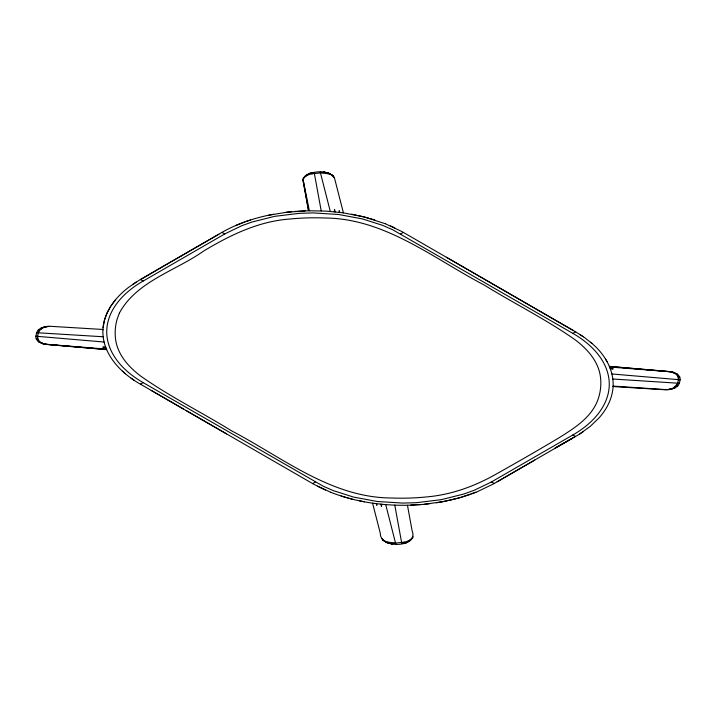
<?xml version="1.0" encoding="UTF-8"?>
<svg xmlns="http://www.w3.org/2000/svg" width="716" height="716" viewBox="0 0 716 716"><rect width="100%" height="100%" fill="white"/><g stroke="black" fill="none" stroke-linecap="round" stroke-linejoin="round"><path stroke-width="1.07" d="M385.45 223.786L401.9 231.572L575.897 332.018L584.703 337.692L592.186 343.626A44.419 25.642 0 0 1 593 344.351C606.264 355.897 615.823 373.618 612.493 391.554A5.048 2.918 0 0 0 612.44 391.813C610.766 401.264 605.951 409.901 599.731 417.124A23.485 13.559 0 0 0 599.211 417.705L590.324 426.315L579.226 434.317L493.27 484.025L477.214 491.767L459.994 497.674A5.245 3.025 0 0 0 459.591 497.79L442.452 501.764M102.925 329.96C103.65 312.713 114.82 297.99 128.012 287.805A24.174 13.953 0 0 0 128.683 287.277L139.709 279.902L219.177 234.025C234.096 225.021 250.698 219.078 267.686 215.409M613.075 386.094L667.24 389.71L674.66 388.179L677.954 385.915C679.654 383.346 680.486 380.106 679.896 377.055L677.685 374.387L671.16 371.846L609.37 366.413L668.35 371.434L673.908 372.499M102.916 330.031C101.967 354.116 121.076 373.34 140.739 384.358L314.1 484.428L330.55 492.214M102.943 329.467L49.592 326.263L41.34 327.821L38.046 330.085C36.346 332.654 35.514 335.894 36.104 338.945L38.315 341.613L44.84 344.154L106.63 349.587L47.65 344.566L42.092 343.501M103.068 327.677L104.33 320.661M343.429 212.867L326.362 211.122L308.578 210.746L303.083 179.698C305.446 170.077 331.857 168.618 334.73 178.955L343.429 212.867L364.014 216.894L385.262 223.714M372.562 503.115L380.286 533.205C379.945 549.405 418.976 547.516 412.139 530.878L407.458 505.254C381.404 505.684 355.064 501.844 330.738 492.286M303.298 178.705L303.486 177.756M412.702 537.295L412.514 538.244M334.229 211.775L334.569 209.546L335.169 211.873M381.771 504.225L381.431 506.454L380.831 504.127M303.414 177.819L303.092 181.139L308.542 210.746L286.839 212.213L267.936 215.364M106.97 313.232L104.473 320.142M412.917 536.302L412.586 538.181M583.352 336.744L580.076 334.56M110.738 306.296L107.203 312.731M115.589 299.691L111.177 305.607M321.215 210.889L314.19 172.556C309.777 172.654 305.517 174.731 303.36 178.66M352.406 499.204L347.421 497.888M394.785 505.129L401.613 542.486C404.263 545.27 410.787 540.875 412.64 537.34M314.306 173.093L305.777 175.447L303.45 178.007L309.715 173.594L314.163 172.422M401.694 542.907L410.223 540.553L412.55 537.993L406.285 542.406L401.837 543.578M36.57 332.689L37.733 332.77C40.284 328.984 44.499 326.192 49.171 326.29M679.43 383.311L678.267 383.23L673.165 388.081L668.556 389.585M136.165 282.068L132.648 284.404M364.435 501.809L359.638 500.869M579.835 433.932L583.352 431.596M351.565 214.191L356.362 215.131M143.146 281.057L225.057 233.774L241.82 225.701L252.05 222.014L274.604 216.357L299.413 213.323L313.125 212.912L338.605 214.487L362.493 218.926L382.783 225.406L392.565 229.684L572.549 333.209C591.121 343.707 609.146 361.437 609.28 384.17C609.146 406.903 591.121 424.633 572.549 435.131L490.943 482.226L474.18 490.299L463.95 493.977L441.396 499.643L416.587 502.677L402.875 503.088L377.395 501.513L353.507 497.074L333.217 490.594L323.435 486.316L143.451 382.791C124.879 372.293 106.854 354.563 106.72 331.83C106.854 309.24 124.682 291.537 143.146 281.057L140.425 279.491M218.863 234.204L201.617 244.165M497.137 481.796L514.383 471.835M140.613 279.598L160.5 267.9M180.897 256.122L160.823 267.712M201.294 244.344L181.22 255.934M514.697 471.656L534.78 460.066M140.425 384.17L143.146 382.604M400.611 233.953L403.332 232.387M183.484 409.033L151.255 390.417M446.39 257.25L489.126 281.925M226.551 433.896L186.178 410.581M489.449 282.104L531.836 306.582M532.516 306.967L573.122 330.416M312.668 483.613L315.389 482.047M572.854 333.396L575.575 331.83M575.387 436.402L554.99 448.171L572.102 438.514M494.308 483.434L491.265 482.047M607.087 361.714L605.45 358.94M244.416 222.058L235.51 225.603M471.584 493.942L475.97 492.268M41.34 327.821L47.444 326.415M590.557 342.23L591.944 343.411M125.443 373.77L122.445 371.139M670.087 389.513L664.922 389.764L613.048 386.55M374.88 220L369.751 218.434M341.12 496L346.249 497.566M460.406 497.566L470.493 494.335M245.507 221.665L250.457 220M448.744 500.502L459.395 497.844M47.363 326.451L45.913 326.487M668.637 389.549L674.66 388.179M268.625 215.203L273.548 214.236M442.22 501.809L423.568 504.377L407.458 505.254M436.375 502.793L447.375 500.797M394.811 227.894L390.551 225.916M291.77 211.694L286.4 212.276M424.23 504.306L429.645 503.715M305.168 210.826L294.509 211.453M410.823 505.174L421.491 504.547M45.806 326.523L41.805 327.847L41.134 328.975L38.601 330.121L38.932 331.508C36.767 335.867 37.223 341.657 42.495 343.59L38.315 341.613M670.194 389.477L674.195 388.153L674.866 387.025L677.399 385.879L677.067 384.492C679.233 380.133 678.777 374.343 673.505 372.41L677.685 374.387M610.309 368.749L613.209 368.883L610.229 368.552M105.673 347.251L102.791 347.117L105.771 347.448M103.194 336.762L37.733 332.77M678.267 383.23L612.815 379.006M611.894 373.967L680.2 379.793M104.133 342.033L35.8 336.207M609.629 366.995L670.767 371.783M45.233 344.217L106.407 349.104M320.249 171.983C323.471 174.033 329.458 172.816 333.038 175.841L333.584 176.637M395.751 544.017L395.599 543.355L386.175 541.708L382.962 540.159L381.879 538.575M330.282 211.399L320.401 172.645M385.718 504.601L395.599 543.355M672.136 372.096L673.837 372.436M42.163 343.564L43.864 343.904M368.579 218.112L358.081 215.507M317.403 486.218L325.449 490.084M672.44 372.204L677.22 374.352L677.39 375.542L679.35 377.019L678.428 378.317L679.045 379.704M43.56 343.796L38.78 341.648L38.61 340.458L36.65 338.981L37.572 337.684L36.955 336.296M131.1 378.173L134.357 380.42M222.014 232.387L224.734 233.953M572.854 434.943L575.575 436.509M333.405 176.458C333.092 173.764 313.527 169.289 329.673 173.702L333.038 175.841L334.121 177.425M382.595 539.542C382.908 542.236 402.473 546.711 386.327 542.298L382.416 539.363M339.724 212.375L339.151 210.656L339.384 212.321M376.276 503.617L376.849 505.344L376.616 503.679M329.611 173.433L325.064 172.475L312.122 173.782L309.652 173.281M386.389 542.567L390.936 543.525L403.878 542.218L406.348 542.719M303.083 179.698L309.348 210.755M119.42 312.999L117.308 318.611A146.288 84.461 0 0 0 115.509 338.749C117.317 354.304 128.343 366.637 140.3 375.802C169.37 396.369 201.464 412.21 231.715 430.916C282.471 457.47 331.186 497.674 391.348 497.996A146.189 84.407 0 0 0 426.235 496.958C451.322 494.881 475.317 486.083 497.038 473.607A2948.497 1702.299 0 0 0 558.238 438.273C574.429 428.177 592.875 416.837 598.692 397.398A146.154 84.381 0 0 0 600.491 377.251C598.683 361.705 587.657 349.363 575.691 340.198C546.63 319.631 514.535 303.79 484.285 285.084C433.529 258.53 384.814 218.317 324.652 217.995A145.966 84.273 0 0 0 289.765 219.033C258.53 221.262 229.899 235.215 203.496 251.128C175.832 270.773 136.532 281.307 119.42 312.999"/></g></svg>
